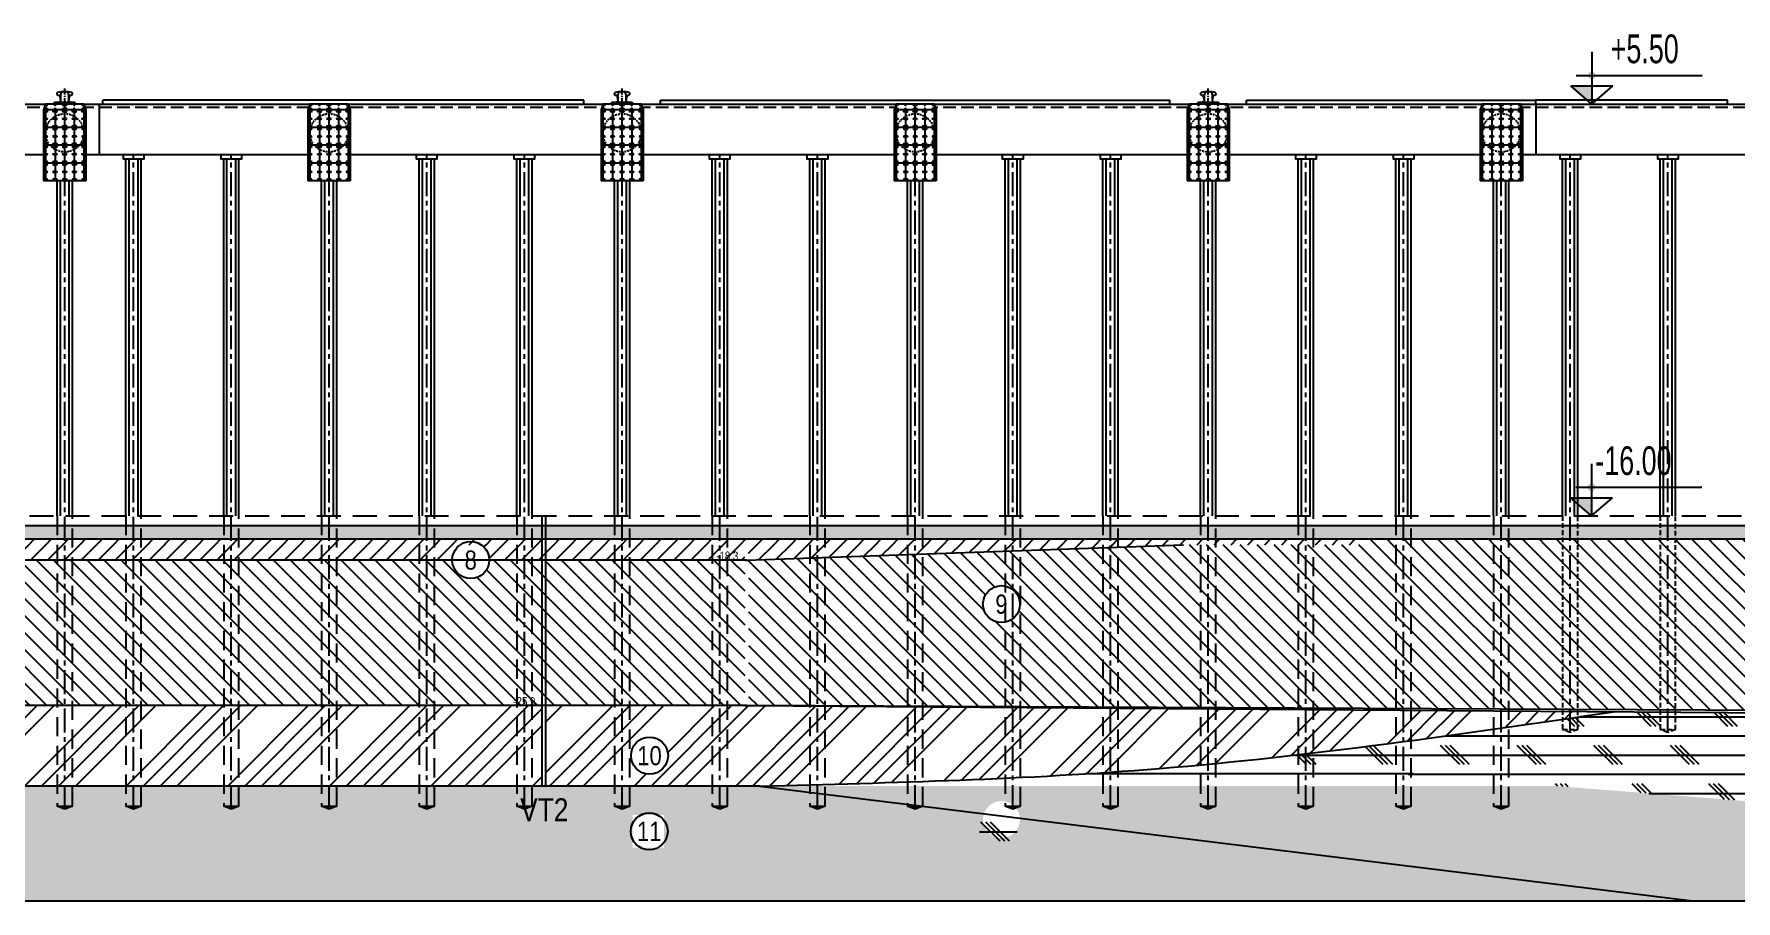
# Model space of a CAD drawing. Extents: x -687 to 870472, y -259 to 162728.
# Drawn here: x 807607 to 816492, y 133438 to 137965 of the extents above; entities that cross this region are included whole.
import ezdxf
from ezdxf.enums import TextEntityAlignment as Align

# ---------------------------------------------------------------- set-up
doc = ezdxf.new("R2010")
doc.units = 0
doc.header["$MEASUREMENT"] = 0
doc.linetypes.add('CENTER', pattern=[2, 1.25, -0.25, 0.25, -0.25])
doc.linetypes.add('HIDDEN', pattern=[0.375, 0.25, -0.125])
doc.layers.get('0').update_dxf_attribs({"color": 6, "linetype": 'CONTINUOUS'})
for name, color, linetype in [('Bulong', 21, 'CONTINUOUS'), ('Dia chat', 8, 'CONTINUOUS'), ('Go chan xe', 150, 'CONTINUOUS'), ('Hatch coc', 9, 'CONTINUOUS'), ('Hidden', 4, 'HIDDEN'), ('J', 7, 'CONTINUOUS'), ('Khuat', 4, 'HIDDEN'), ('Khuat 151', 151, 'HIDDEN'), ('Kich thuoc', 2, 'CONTINUOUS'), ('Net tim', 6, 'CONTINUOUS'), ('Net vang', 8, 'CONTINUOUS'), ('Text', 4, 'CONTINUOUS'), ('Tim', 8, 'CENTER')]:
    doc.layers.add(name, color=color, linetype=linetype)
doc.styles.get("Standard").update_dxf_attribs({"font": 'hoabig.shx', "width": 0.65})
doc.styles.add('Ten', font='')
doc.styles.get('Ten').set_extended_font_data('.VnArial NarrowH')
pattern_1 = [(0, (0, 0), (0, 100), []), (135, (50, -50), (-200, -200), [141.42136, -141.42136]), (135, (75, -50), (-200, -200), [141.42136, -141.42136]), (135, (100, -50), (-200, -200), [141.42136, -141.42136])]

# ---------------------------------------------------------------- blocks, each defined once
blk = doc.blocks.new('Md bich neo 200T')
at = {"layer": 'Net tim'}
blk.add_lwpolyline([(-52, 0), (-55, 5.5, -0.414214), (-49.5, 11), (49.5, 11, -0.414214), (55, 5.5), (52, 0)], format="xyb", close=True, dxfattribs=at)
for points in [[(-21.5, 24.6, 0.085878), (-24.4, 41.4, 0.317057), (-31, 46), (-32, 46, -0.869214), (-34.2, 61.7, -0.140625), (34.2, 61.7, -0.869214), (32, 46), (31, 46, 0.317057), (24.4, 41.4, 0.085878), (21.5, 24.6)], [(29.5, 11, -0.414214), (21.5, 19), (21.5, 45, 1), (-21.5, 45), (-21.5, 19, -0.414214), (-29.5, 11)]]:
    blk.add_lwpolyline(points, format="xyb", dxfattribs=at)
at = {"layer": 'Tim', "ltscale": 25}
blk.add_line((0, 0), (0, 81.8), dxfattribs=at)
blk = doc.blocks.new('bl1')
at = {"layer": 'Bulong'}
blk.add_ellipse((0, 0), major_axis=(25, 0), ratio=0.894427, dxfattribs=at)
at = {"layer": 'Tim', "ltscale": 2}
for p, q in [((-37, 0), (37, 0)), ((0, 37), (0, -37))]:
    blk.add_line(p, q, dxfattribs=at)
blk = doc.blocks.new('bl2')
at = {"layer": 'Bulong'}
blk.add_circle((0, 0), 25, dxfattribs=at)
at = {"layer": 'Tim', "ltscale": 2}
for p, q in [((-37, 0), (37, 0)), ((0, 37), (0, -37))]:
    blk.add_line(p, q, dxfattribs=at)
blk = doc.blocks.new('Md CSS1600')
blk.add_wipeout([(-100, 0), (-110, -30), (-110, -400), (110, -400), (110, -30), (100, 0)])
at = {"layer": 'Khuat 151', "ltscale": 40}
blk.add_circle((0, -150), 100, dxfattribs=at)
at = {"layer": 'Kich thuoc'}
for p, q in [((-100, 0), (-110, -30)), ((100, 0), (-100, 0)), ((100, 0), (110, -30)), ((-110, -30), (-110, -400)), ((110, -30), (110, -400)), ((110, -400), (-110, -400))]:
    blk.add_line(p, q, dxfattribs=at)
at = {"layer": 'Net vang'}
for p, q in [((-100, 0), (-100, -400)), ((0, -400), (0, 0)), ((100, 0), (100, -400)), ((110, -30), (-110, -30)), ((-50, -30), (-50, -400)), ((50, -30), (50, -400)), ((110, -122.5), (-110, -122.5)), ((110, -215), (-110, -215)), ((110, -307.5), (-110, -307.5))]:
    blk.add_line(p, q, dxfattribs=at)
at = {"layer": 'J', "yscale": 0.1000000000058208, "zscale": 0.1}
for name, p, xscale, rotation in [('bl1', (-105.7, -37.5), 0.1000000000058208, 90), ('bl1', (-105.7, -76.5), 0.1000000000058208, 90), ('bl1', (105.7, -37.5), -0.1000000000058208, 270), ('bl1', (105.7, -76.5), -0.1000000000058208, 270), ('bl1', (-105.7, -115.5), 0.1000000000058208, 90), ('bl1', (-105.7, -129.5), 0.1000000000058208, 90), ('bl1', (-105.7, -168.5), 0.1000000000058208, 90), ('bl2', (-92.5, -129.5), -0.099999999976717, 180), ('bl2', (-92.5, -168.5), -0.099999999976717, 180), ('bl2', (-57.5, -129.5), -0.099999999976717, 180), ('bl2', (-57.5, -168.5), -0.099999999976717, 180), ('bl2', (-42.5, -129.5), 0.099999999976717, 180), ('bl2', (-42.5, -168.5), 0.099999999976717, 180), ('bl2', (-7.5, -129.5), -0.099999999976717, 180), ('bl2', (-7.5, -168.5), -0.099999999976717, 180), ('bl2', (7.5, -129.5), 0.099999999976717, 180), ('bl2', (7.5, -168.5), 0.099999999976717, 180), ('bl2', (42.5, -129.5), -0.099999999976717, 180), ('bl2', (42.5, -168.5), -0.099999999976717, 180), ('bl2', (57.5, -129.5), 0.099999999976717, 180), ('bl2', (57.5, -168.5), 0.099999999976717, 180), ('bl2', (92.5, -129.5), -0.099999999976717, 180), ('bl2', (92.5, -168.5), -0.099999999976717, 180), ('bl1', (105.7, -115.5), -0.1000000000058208, 270), ('bl1', (105.7, -129.5), -0.1000000000058208, 270), ('bl1', (105.7, -168.5), -0.1000000000058208, 270), ('bl1', (-105.7, -208), 0.1000000000058208, 90), ('bl1', (-105.7, -222), 0.1000000000058208, 90), ('bl1', (-105.7, -261.5), 0.1000000000058208, 90), ('bl2', (-92.5, -222), -0.099999999976717, 180), ('bl2', (-57.5, -222), -0.099999999976717, 180), ('bl2', (-42.5, -222), 0.099999999976717, 180), ('bl2', (-7.5, -222), -0.099999999976717, 180), ('bl2', (7.5, -222), 0.099999999976717, 180), ('bl2', (42.5, -222), -0.099999999976717, 180), ('bl2', (57.5, -222), 0.099999999976717, 180), ('bl2', (92.5, -222), -0.099999999976717, 180), ('bl1', (105.7, -208), -0.1000000000058208, 270), ('bl1', (105.7, -222), -0.1000000000058208, 270), ('bl1', (105.7, -261.5), -0.1000000000058208, 270), ('bl1', (-105.7, -300.5), 0.1000000000058208, 90), ('bl1', (-105.7, -314.5), 0.1000000000058208, 90), ('bl1', (-105.7, -354), 0.1000000000058208, 90), ('bl2', (-92.5, -314.5), -0.099999999976717, 180), ('bl2', (-92.5, -354), -0.099999999976717, 180), ('bl2', (-57.5, -314.5), -0.099999999976717, 180), ('bl2', (-57.5, -354), -0.099999999976717, 180), ('bl2', (-42.5, -314.5), 0.099999999976717, 180), ('bl2', (-42.5, -354), 0.099999999976717, 180), ('bl2', (-7.5, -314.5), -0.099999999976717, 180), ('bl2', (-7.5, -354), -0.099999999976717, 180), ('bl2', (7.5, -314.5), 0.099999999976717, 180), ('bl2', (7.5, -354), 0.099999999976717, 180), ('bl2', (42.5, -314.5), -0.099999999976717, 180), ('bl2', (42.5, -354), -0.099999999976717, 180), ('bl2', (57.5, -314.5), 0.099999999976717, 180), ('bl2', (57.5, -354), 0.099999999976717, 180), ('bl2', (92.5, -314.5), -0.099999999976717, 180), ('bl2', (92.5, -354), -0.099999999976717, 180), ('bl1', (105.7, -300.5), -0.1000000000058208, 270), ('bl1', (105.7, -314.5), -0.1000000000058208, 270), ('bl1', (105.7, -354), -0.1000000000058208, 270), ('bl1', (-105.7, -393), 0.1000000000058208, 90), ('bl2', (-92.5, -393), -0.099999999976717, 180), ('bl2', (-57.5, -393), -0.099999999976717, 180), ('bl2', (-42.5, -393), 0.099999999976717, 180), ('bl2', (-7.5, -393), -0.099999999976717, 180), ('bl2', (7.5, -393), 0.099999999976717, 180), ('bl2', (42.5, -393), -0.099999999976717, 180), ('bl2', (57.5, -393), 0.099999999976717, 180), ('bl2', (92.5, -393), -0.099999999976717, 180), ('bl1', (105.7, -393), -0.1000000000058208, 270)]:
    blk.add_blockref(name, p, dxfattribs=dict(at, xscale=xscale, rotation=rotation))
for name, p, xscale in [('bl1', (-92.5, -4.5), 0.099999999976717), ('bl1', (-92.5, -24.2), 0.099999999976717), ('bl2', (-92.5, -37.5), 0.099999999976717), ('bl2', (-92.5, -76.5), 0.099999999976717), ('bl2', (-57.5, -37.5), 0.099999999976717), ('bl2', (-57.5, -76.5), 0.099999999976717), ('bl1', (-50, -4.5), 0.099999999976717), ('bl1', (-50, -24.2), 0.099999999976717), ('bl2', (-42.5, -37.5), -0.099999999976717), ('bl2', (-42.5, -76.5), -0.099999999976717), ('bl1', (-7.5, -4.5), 0.099999999976717), ('bl1', (-7.5, -24.2), 0.099999999976717), ('bl2', (-7.5, -37.5), 0.099999999976717), ('bl2', (-7.5, -76.5), 0.099999999976717), ('bl1', (7.5, -4.5), -0.099999999976717), ('bl1', (7.5, -24.2), -0.099999999976717), ('bl2', (7.5, -37.5), -0.099999999976717), ('bl2', (7.5, -76.5), -0.099999999976717), ('bl2', (42.5, -37.5), 0.099999999976717), ('bl2', (42.5, -76.5), 0.099999999976717), ('bl1', (50, -4.5), -0.099999999976717), ('bl1', (50, -24.2), -0.099999999976717), ('bl2', (57.5, -37.5), -0.099999999976717), ('bl2', (57.5, -76.5), -0.099999999976717), ('bl1', (92.5, -4.5), -0.099999999976717), ('bl1', (92.5, -24.2), -0.099999999976717), ('bl2', (92.5, -37.5), 0.099999999976717), ('bl2', (92.5, -76.5), 0.099999999976717), ('bl2', (-92.5, -115.5), 0.099999999976717), ('bl2', (-57.5, -115.5), 0.099999999976717), ('bl2', (-42.5, -115.5), -0.099999999976717), ('bl2', (-7.5, -115.5), 0.099999999976717), ('bl2', (7.5, -115.5), -0.099999999976717), ('bl2', (42.5, -115.5), 0.099999999976717), ('bl2', (57.5, -115.5), -0.099999999976717), ('bl2', (92.5, -115.5), 0.099999999976717), ('bl2', (-92.5, -208), 0.099999999976717), ('bl2', (-92.5, -261.5), 0.099999999976717), ('bl2', (-57.5, -208), 0.099999999976717), ('bl2', (-57.5, -261.5), 0.099999999976717), ('bl2', (-42.5, -208), -0.099999999976717), ('bl2', (-42.5, -261.5), -0.099999999976717), ('bl2', (-7.5, -208), 0.099999999976717), ('bl2', (-7.5, -261.5), 0.099999999976717), ('bl2', (7.5, -208), -0.099999999976717), ('bl2', (7.5, -261.5), -0.099999999976717), ('bl2', (42.5, -208), 0.099999999976717), ('bl2', (42.5, -261.5), 0.099999999976717), ('bl2', (57.5, -208), -0.099999999976717), ('bl2', (57.5, -261.5), -0.099999999976717), ('bl2', (92.5, -208), 0.099999999976717), ('bl2', (92.5, -261.5), 0.099999999976717), ('bl2', (-92.5, -300.5), 0.099999999976717), ('bl2', (-57.5, -300.5), 0.099999999976717), ('bl2', (-42.5, -300.5), -0.099999999976717), ('bl2', (-7.5, -300.5), 0.099999999976717), ('bl2', (7.5, -300.5), -0.099999999976717), ('bl2', (42.5, -300.5), 0.099999999976717), ('bl2', (57.5, -300.5), -0.099999999976717), ('bl2', (92.5, -300.5), 0.099999999976717)]:
    blk.add_blockref(name, p, dxfattribs=dict(at, xscale=xscale))
blk = doc.blocks.new('A$C7D2D1CBA')
for p, q in [((140, -1885), (140, -20)), ((220, -1885), (220, -20))]:
    blk.add_line(p, q)
blk.add_lwpolyline([(125, 0), (125, -20), (235, -20), (235, 0)])
at = {"linetype": 'HIDDEN', "ltscale": 100}
for points in [[(140, -1885), (140, -3000), (220, -3000), (220, -1885)], [(140, -3000), (220, -3000), (180, -3015), (140, -3000)]]:
    blk.add_lwpolyline(points, dxfattribs=at)
at = {"layer": 'Hatch coc'}
for p, q in [((157.3, -1885), (157.3, -20)), ((202.7, -1885), (202.7, -20))]:
    blk.add_line(p, q, dxfattribs=at)
at = {"layer": 'Tim', "ltscale": 100}
blk.add_line((180, -3015), (180, 0), dxfattribs=at)

msp = doc.modelspace()

# ---------------------------------------------------------------- hatches: boundary and pattern name
at = {"layer": 'Dia chat'}
h = msp.add_hatch(dxfattribs=at)
h.set_pattern_fill('GRAVEL', color=256, scale=250, style=0)
h.set_pattern_definition([(228.0128, (12665.907, 250), (-1999.99955804, -2250.0003354), [33.634, -3329.772]), (184.9697, (12643.407, 225), (3000.00026288, 249.99782675), [57.717, -5713.98125]), (132.5104, (12585.907, 220), (2499.9976796, -2750.00216847), [40.697, -4029.008]), (267.2737, (12488.407, 157.5), (249.99900443, 5000.00007374), [52.5595, -5203.3895]), (292.8337, (12485.907, 105), (-1250.00247636, 2999.99910294), [51.53875, -5102.34325]), (357.2737, (12505.907, 57.5), (-5000.00007374, 249.99900443), [52.5595, -5203.3895]), (37.6942, (12558.407, 55), (-3250.0018364, -2499.99760129), [69.50725, -6881.21225]), (72.2553, (12613.407, 97.5), (1750.00269068, 5499.99905781), [65.622, -6496.58025]), (121.4296, (12633.407, 160), (-2000.00205854, 3249.99875912), [52.7375, -5221.01825]), (175.2364, (12605.907, 205), (2750.0002366, -249.99788317), [60.208, -2950.19075]), (222.3974, (12545.907, 210), (-3000.00183777, -2749.9980205), [77.862, -7708.34375]), (138.8141, (12735.907, 155), (-1750.0007367, 1499.99932834), [26.57525, -2630.961]), (171.4692, (12715.907, 172.5), (3249.9995712, -500.00197751), [50.55925, -5005.37775]), (225, (12665.9, 180), (-3e-14, -250.000077), [35.35525, -318.198]), (203.1986, (12648.407, 210), (1249.9999327, 500.0003313), [19.0395, -1884.90375]), (291.8014, (12630.907, 202.5), (-249.9999776, 750.0000683), [26.92575, -1319.3655]), (30.9638, (12640.907, 177.5), (749.9995056, 500.0006209), [43.73225, -1414.00575]), (161.5651, (12678.41, 200), (500.000109, -249.999601), [31.62275, -758.94675]), (16.3895, (12485.907, 202.5), (2500.0005496, 749.99817745), [44.3, -4385.71125]), (70.3462, (12528.407, 215), (-999.99881184, -2750.0005339), [37.16525, -3679.352]), (293.1986, (12678.407, 250), (-500.0003313, 1249.9999327), [38.07875, -1865.8645]), (343.6105, (12693.407, 215), (-2500.0005496, 749.99817745), [44.3, -4385.71125]), (339.444, (12485.907, 47.5), (-1250.0004611, 499.9989991), [42.72, -2093.281]), (294.7751, (12525.907, 32.5), (-1249.9980473, 2750.00085546), [35.7945, -3543.66075]), (66.8014, (12680.907, 0), (500.0003313, 1249.9999327), [38.07875, -1865.8645]), (17.354, (12695.907, 35), (-3250.00050477, -999.99862556), [41.90775, -4148.856]), (69.444, (12558.407, 0), (-499.9989991, -1250.0004611), [21.36, -2114.641]), (101.3099, (12665.907, 0), (-249.999408, 1000.000188), [12.7475, -1262.00725]), (165.9638, (12663.41, 12.5), (750.0001365, -249.9995143), [51.53875, -979.2375]), (186.009, (12613.407, 25), (2499.99993773, 249.99982937), [47.7625, -4728.48075]), (303.6901, (12640.91, 155), (-250.0003336, 499.9998894), [36.0555, -865.33225]), (353.1572, (12660.907, 125), (4249.99984137, -500.00199948), [62.9485, -6231.89075]), (60.9454, (12723.407, 117.5), (-1000.0000068, -1750.00009614), [25.739, -2548.1685]), (90, (12735.9, 140), (-250, 250), [15, -235]), (120.2564, (12608.407, 32.5), (999.9987217, -1750.00061396), [34.731, -3438.38]), (48.0128, (12590.907, 62.5), (1999.99955804, 2250.0003354), [67.268, -3296.138]), (0, (12635.9, 112.5), (250, 250), [65, -185]), (325.3048, (12700.907, 112.5), (-2499.99856475, 1750.0021524), [39.5285, -3913.3185]), (254.0546, (12733.407, 90), (-249.9999723, -1000.0000317), [36.4005, -1783.627]), (207.646, (12723.407, 55), (-4749.9989518, -2500.00192829), [59.26625, -5867.3685]), (175.4261, (12670.907, 27.5), (-3250.00013958, 249.99870029), [62.69975, -6207.2685])])
h.paths.add_polyline_path([(808292.9, 135398.5), (802049.9, 135398.5), (802049.9, 135328.5), (808292.9, 135328.5)])
h = msp.add_hatch(dxfattribs=at)
h.set_pattern_fill('ANSI31', color=256, scale=500, style=0)
h.paths.add_polyline_path([(808292.9, 135328.5), (802049.9, 135328.5), (802049.9, 135298.5), (808292.9, 135298.5)])
h = msp.add_hatch(dxfattribs=at)
h.set_pattern_fill('GRAVEL', color=256, scale=250, style=0)
h.set_pattern_definition([(228.0128, (18908.86, 250), (-1999.99955804, -2250.0003354), [33.634, -3329.772]), (184.9697, (18886.361, 225), (3000.00026288, 249.99782675), [57.717, -5713.98125]), (132.5104, (18828.861, 220), (2499.9976796, -2750.00216847), [40.697, -4029.008]), (267.2737, (18731.361, 157.5), (249.99900443, 5000.00007374), [52.5595, -5203.3895]), (292.8337, (18728.861, 105), (-1250.00247636, 2999.99910294), [51.53875, -5102.34325]), (357.2737, (18748.861, 57.5), (-5000.00007374, 249.99900443), [52.5595, -5203.3895]), (37.6942, (18801.361, 55), (-3250.0018364, -2499.99760129), [69.50725, -6881.21225]), (72.2553, (18856.361, 97.5), (1750.00269068, 5499.99905781), [65.622, -6496.58025]), (121.4296, (18876.361, 160), (-2000.00205854, 3249.99875912), [52.7375, -5221.01825]), (175.2364, (18848.86, 205), (2750.0002366, -249.99788317), [60.208, -2950.19075]), (222.3974, (18788.861, 210), (-3000.00183777, -2749.9980205), [77.862, -7708.34375]), (138.8141, (18978.86, 155), (-1750.0007367, 1499.99932834), [26.57525, -2630.961]), (171.4692, (18958.861, 172.5), (3249.9995712, -500.00197751), [50.55925, -5005.37775]), (225, (18908.86, 180), (-3e-14, -250.000077), [35.35525, -318.198]), (203.1986, (18891.36, 210), (1249.9999327, 500.0003313), [19.0395, -1884.90375]), (291.8014, (18873.86, 202.5), (-249.9999776, 750.0000683), [26.92575, -1319.3655]), (30.9638, (18883.86, 177.5), (749.9995056, 500.0006209), [43.73225, -1414.00575]), (161.5651, (18921.36, 200), (500.000109, -249.999601), [31.62275, -758.94675]), (16.3895, (18728.861, 202.5), (2500.0005496, 749.99817745), [44.3, -4385.71125]), (70.3462, (18771.361, 215), (-999.99881184, -2750.0005339), [37.16525, -3679.352]), (293.1986, (18921.36, 250), (-500.0003313, 1249.9999327), [38.07875, -1865.8645]), (343.6105, (18936.361, 215), (-2500.0005496, 749.99817745), [44.3, -4385.71125]), (339.444, (18728.86, 47.5), (-1250.0004611, 499.9989991), [42.72, -2093.281]), (294.7751, (18768.861, 32.5), (-1249.9980473, 2750.00085546), [35.7945, -3543.66075]), (66.8014, (18923.86, 0), (500.0003313, 1249.9999327), [38.07875, -1865.8645]), (17.354, (18938.861, 35), (-3250.00050477, -999.99862556), [41.90775, -4148.856]), (69.444, (18801.36, 0), (-499.9989991, -1250.0004611), [21.36, -2114.641]), (101.3099, (18908.86, 0), (-249.999408, 1000.000188), [12.7475, -1262.00725]), (165.9638, (18906.36, 12.5), (750.0001365, -249.9995143), [51.53875, -979.2375]), (186.009, (18856.361, 25), (2499.99993773, 249.99982937), [47.7625, -4728.48075]), (303.6901, (18883.86, 155), (-250.0003336, 499.9998894), [36.0555, -865.33225]), (353.1572, (18903.861, 125), (4249.99984137, -500.00199948), [62.9485, -6231.89075]), (60.9454, (18966.36, 117.5), (-1000.0000068, -1750.00009614), [25.739, -2548.1685]), (90, (18978.86, 140), (-250, 250), [15, -235]), (120.2564, (18851.36, 32.5), (999.9987217, -1750.00061396), [34.731, -3438.38]), (48.0128, (18833.86, 62.5), (1999.99955804, 2250.0003354), [67.268, -3296.138]), (0, (18878.86, 112.5), (250, 250), [65, -185]), (325.3048, (18943.861, 112.5), (-2499.99856475, 1750.0021524), [39.5285, -3913.3185]), (254.0546, (18976.36, 90), (-249.9999723, -1000.0000317), [36.4005, -1783.627]), (207.646, (18966.361, 55), (-4749.9989518, -2500.00192829), [59.26625, -5867.3685]), (175.4261, (18913.861, 27.5), (-3250.00013958, 249.99870029), [62.69975, -6207.2685])])
h.paths.add_polyline_path([(814535.8, 135398.5), (808292.9, 135398.5), (808292.9, 135328.5), (814535.8, 135328.5)])
h = msp.add_hatch(dxfattribs=at)
h.set_pattern_fill('ANSI31', color=256, scale=500, style=0)
h.paths.add_polyline_path([(814535.8, 135328.5), (808292.9, 135328.5), (808292.9, 135298.5), (814535.8, 135298.5)])
h = msp.add_hatch(dxfattribs=at)
h.set_pattern_fill('GRAVEL', color=256, scale=250, style=0)
h.set_pattern_definition([(228.0128, (25151.815, 250), (-1999.99955804, -2250.0003354), [33.634, -3329.772]), (184.9697, (25129.315, 225), (3000.00026288, 249.99782675), [57.717, -5713.98125]), (132.5104, (25071.815, 220), (2499.9976796, -2750.00216847), [40.697, -4029.008]), (267.2737, (24974.315, 157.5), (249.99900443, 5000.00007374), [52.5595, -5203.3895]), (292.8337, (24971.815, 105), (-1250.00247636, 2999.99910294), [51.53875, -5102.34325]), (357.2737, (24991.815, 57.5), (-5000.00007374, 249.99900443), [52.5595, -5203.3895]), (37.6942, (25044.3145, 55), (-3250.0018364, -2499.99760129), [69.50725, -6881.21225]), (72.2553, (25099.3145, 97.5), (1750.00269068, 5499.99905781), [65.622, -6496.58025]), (121.4296, (25119.315, 160), (-2000.00205854, 3249.99875912), [52.7375, -5221.01825]), (175.2364, (25091.815, 205), (2750.0002366, -249.99788317), [60.208, -2950.19075]), (222.3974, (25031.8145, 210), (-3000.00183777, -2749.9980205), [77.862, -7708.34375]), (138.8141, (25221.815, 155), (-1750.0007367, 1499.99932834), [26.57525, -2630.961]), (171.4692, (25201.815, 172.5), (3249.9995712, -500.00197751), [50.55925, -5005.37775]), (225, (25151.81, 180), (-3e-14, -250.000077), [35.35525, -318.198]), (203.1986, (25134.315, 210), (1249.9999327, 500.0003313), [19.0395, -1884.90375]), (291.8014, (25116.815, 202.5), (-249.9999776, 750.0000683), [26.92575, -1319.3655]), (30.9638, (25126.815, 177.5), (749.9995056, 500.0006209), [43.73225, -1414.00575]), (161.5651, (25164.315, 200), (500.000109, -249.999601), [31.62275, -758.94675]), (16.3895, (24971.815, 202.5), (2500.0005496, 749.99817745), [44.3, -4385.71125]), (70.3462, (25014.315, 215), (-999.99881184, -2750.0005339), [37.16525, -3679.352]), (293.1986, (25164.315, 250), (-500.0003313, 1249.9999327), [38.07875, -1865.8645]), (343.6105, (25179.315, 215), (-2500.0005496, 749.99817745), [44.3, -4385.71125]), (339.444, (24971.815, 47.5), (-1250.0004611, 499.9989991), [42.72, -2093.281]), (294.7751, (25011.815, 32.5), (-1249.9980473, 2750.00085546), [35.7945, -3543.66075]), (66.8014, (25166.815, 0), (500.0003313, 1249.9999327), [38.07875, -1865.8645]), (17.354, (25181.815, 35), (-3250.00050477, -999.99862556), [41.90775, -4148.856]), (69.444, (25044.315, 0), (-499.9989991, -1250.0004611), [21.36, -2114.641]), (101.3099, (25151.815, 0), (-249.999408, 1000.000188), [12.7475, -1262.00725]), (165.9638, (25149.315, 12.5), (750.0001365, -249.9995143), [51.53875, -979.2375]), (186.009, (25099.315, 25), (2499.99993773, 249.99982937), [47.7625, -4728.48075]), (303.6901, (25126.815, 155), (-250.0003336, 499.9998894), [36.0555, -865.33225]), (353.1572, (25146.815, 125), (4249.99984137, -500.00199948), [62.9485, -6231.89075]), (60.9454, (25209.315, 117.5), (-1000.0000068, -1750.00009614), [25.739, -2548.1685]), (90, (25221.81, 140), (-250, 250), [15, -235]), (120.2564, (25094.315, 32.5), (999.9987217, -1750.00061396), [34.731, -3438.38]), (48.0128, (25076.815, 62.5), (1999.99955804, 2250.0003354), [67.268, -3296.138]), (0, (25121.81, 112.5), (250, 250), [65, -185]), (325.3048, (25186.815, 112.5), (-2499.99856475, 1750.0021524), [39.5285, -3913.3185]), (254.0546, (25219.315, 90), (-249.9999723, -1000.0000317), [36.4005, -1783.627]), (207.646, (25209.315, 55), (-4749.9989518, -2500.00192829), [59.26625, -5867.3685]), (175.4261, (25156.815, 27.5), (-3250.00013958, 249.99870029), [62.69975, -6207.2685])])
h.paths.add_polyline_path([(820778.8, 135398.5), (814535.8, 135398.5), (814535.8, 135328.5), (820778.8, 135328.5)])
h = msp.add_hatch(dxfattribs=at)
h.set_pattern_fill('ANSI31', color=256, scale=500, angle=90, style=0)
h.paths.add_polyline_path([(820778.8, 135328.5), (814535.8, 135328.5), (814535.8, 135298.5), (820778.8, 135298.5)])
h = msp.add_hatch(dxfattribs=at)
h.set_pattern_fill('ANSI31', color=256, scale=500, style=0)
h.paths.add_polyline_path([(809832.8, 135298.5), (804564, 135298.5), (804564, 135218.5), (809790.2, 135218.5, -0.249246)])
h.paths.add_polyline_path([(811317, 135298.5), (809940.7, 135298.5, -0.249246), (809983.3, 135218.5), (811317, 135218.5)])
h.paths.add_polyline_path([(811157.3, 135206.5), (811294.7, 135206.5), (811294.7, 135273.9), (811157.3, 135273.9)], flags=9)
h = msp.add_hatch(dxfattribs=at)
h.set_pattern_fill('ANSI31', color=256, scale=500, angle=90, style=0)
h.paths.add_polyline_path([(811317, 135218.5), (809983.3, 135218.5, -1), (809790.2, 135218.5), (807947, 135218.5), (807947, 134458.5), (811317, 134458.5)])
h.paths.add_polyline_path([(807947, 135218.5), (804564, 135218.5), (804564, 134458.5), (807947, 134458.5)])
h.paths.add_polyline_path([(811157.2, 134446.5), (811294.6, 134446.5), (811294.6, 134513.9), (811157.2, 134513.9)], flags=9)
h.paths.add_polyline_path([(811157.3, 135206.5), (811294.7, 135206.5), (811294.7, 135273.9), (811157.3, 135273.9)], flags=9)
h = msp.add_hatch(dxfattribs=at)
h.set_pattern_fill('ANSI31', color=256, scale=500, angle=90, style=0)
h.paths.add_polyline_path([(817149.4, 135298.5), (813607, 135298.5), (811337, 135218.8), (811337, 134458.4), (817149.4, 134430.6)])
h.paths.add_polyline_path([(812754.1, 134988.1, -1), (812561, 134988.1, -1)], flags=16)
h.paths.add_polyline_path([(812600.1, 134911.5), (812714.9, 134911.5), (812714.9, 135064.7), (812600.1, 135064.7)], flags=8)
h = msp.add_hatch(dxfattribs=at)
h.set_pattern_fill('ANSI31', color=256, scale=500, style=0)
h.paths.add_polyline_path([(813607, 135298.5), (811337, 135298.5), (811337, 135218.8)])
h = msp.add_hatch(dxfattribs=at)
h.set_pattern_fill('ANSI34', color=256, scale=500, style=0)
h.paths.add_polyline_path([(810258, 134458.5), (789564, 134458.5), (789564, 134038.5), (810258, 134038.5)])
h = msp.add_hatch(dxfattribs=at)
h.set_pattern_fill('ANSI34', color=256, scale=500, style=0)
edge = h.paths.add_edge_path()
edge.add_spline(control_points=[(811395.9, 134038.5), (812092.5, 134056.1), (813585.4, 134093.7), (815063.2, 134310.4), (815851.5, 134426)], knot_values=[0, 0, 0, 0, 2088.453514, 4475.962535, 4475.962535, 4475.962535, 4475.962535], degree=3, periodic=0)
edge.add_line((815851.5, 134426), (811327, 134458.5))
edge.add_line((811327, 134458.5), (810278, 134458.5))
edge.add_line((810278, 134458.5), (810278, 134038.5))
edge.add_line((810278, 134038.5), (811395.9, 134038.5))
h.paths.add_polyline_path([(810916.8, 134197.1, -1), (810723.7, 134197.1, -1)], flags=16)
h = msp.add_hatch(dxfattribs=at)
h.set_pattern_fill('CORK', color=256, scale=800, style=0)
h.set_pattern_definition(pattern_1)
h.paths.add_polyline_path([(813973.6, 134176.4), (813908.1, 134169.6), (823095.5, 133438.5), (823148.4, 133438.5), (823148.4, 134373.7), (815851.5, 134426), (815766.2, 134413.5), (815681, 134401), (815595.7, 134388.6), (815510.4, 134376.2), (815425.2, 134363.8), (815339.9, 134351.5), (815254.6, 134339.3), (815169.3, 134327.2), (815084, 134315.2), (814998.7, 134303.4), (814913.4, 134291.7), (814828, 134280.1), (814742.7, 134268.7), (814657.3, 134257.6), (814571.9, 134246.6), (814486.5, 134235.8), (814401.1, 134225.2), (814315.7, 134214.9), (814230.2, 134204.9), (814144.7, 134195.1), (814059.2, 134185.6)])
h = msp.add_hatch(dxfattribs=at)
h.set_pattern_fill('CORK', color=256, scale=800, style=0)
h.set_pattern_definition(pattern_1)
h.paths.add_polyline_path([(815555.8, 134038.5), (789564, 134038.5), (789564, 133438.5), (823095.5, 133438.5)])
h.paths.add_polyline_path([(812754.1, 133863.5, -1), (812561, 133863.5, -1)], flags=16)
h.paths.add_polyline_path([(812568.7, 133788.2), (812746.3, 133788.2), (812746.3, 133938.9), (812568.7, 133938.9)], flags=24)
h.paths.add_polyline_path([(810114.8, 133824.8), (810427.2, 133824.8), (810427.2, 134005.5), (810114.8, 134005.5)], flags=24)
h = msp.add_hatch(dxfattribs=at)
h.set_pattern_fill('CORK', color=256, scale=800, style=0)
h.set_pattern_definition(pattern_1)
h.paths.add_polyline_path([(812739.1, 133861.1), (812542.7, 133861.1), (812542.7, 133740.5), (812739.1, 133740.5)])
at = {"layer": 'Kich thuoc'}
h = msp.add_hatch(color=256, dxfattribs=at)
h.paths.add_polyline_path([(815739.7, 137693.9), (815630.6, 137693.9), (815739.7, 137598.5)])
h.paths.add_polyline_path([(815739.7, 137748.5), (815719.2, 137748.5, 0.414214), (815739.7, 137728)])
h.paths.add_polyline_path([(815739.7, 137768.9, 0.414214), (815719.2, 137748.5), (815739.7, 137748.5)])
h.paths.add_polyline_path([(815739.7, 137768.9), (815739.7, 137748.5), (815760.1, 137748.5, 0.414214)])
h.paths.add_polyline_path([(815760.1, 137748.5), (815739.7, 137748.5), (815739.7, 137728, 0.414214)])
h = msp.add_hatch(color=256, dxfattribs=at)
h.paths.add_polyline_path([(815737.7, 135543.8), (815628.6, 135543.8), (815737.7, 135448.4)])
h.paths.add_polyline_path([(815737.7, 135598.4), (815717.2, 135598.4, 0.414214), (815737.7, 135577.9)])
h.paths.add_polyline_path([(815737.7, 135618.8, 0.414214), (815717.2, 135598.4), (815737.7, 135598.4)])
h.paths.add_polyline_path([(815737.7, 135618.8), (815737.7, 135598.4), (815758.1, 135598.4, 0.414214)])
h.paths.add_polyline_path([(815758.1, 135598.4), (815737.7, 135598.4), (815737.7, 135577.9, 0.414214)])

# ---------------------------------------------------------------- linework, layer by layer
for p, q in [((800447, 137598.5), (807947, 137598.5)), ((807947, 137598.5), (815447, 137598.5)), ((807947, 137598.5), (807947, 137333.5)), ((815447, 137598.5), (822947, 137598.5)), ((815447, 137598.5), (815447, 137333.5)), ((822947, 137333.5), (800447, 137333.5)), ((807727, 135448.5), (807727, 137313.5)), ((807807, 135448.5), (807807, 137313.5)), ((808087, 135448.5), (808087, 137313.5)), ((808167, 135448.5), (808167, 137313.5)), ((808597, 135448.5), (808597, 137313.5)), ((808677, 135448.5), (808677, 137313.5)), ((809107, 135448.5), (809107, 137313.5)), ((809187, 135448.5), (809187, 137313.5)), ((809617, 135448.5), (809617, 137313.5)), ((809697, 135448.5), (809697, 137313.5)), ((810127, 135448.5), (810127, 137313.5)), ((810207, 135448.5), (810207, 137313.5)), ((810637, 135448.5), (810637, 137313.5)), ((810717, 135448.5), (810717, 137313.5)), ((811147, 135448.5), (811147, 137313.5)), ((811227, 135448.5), (811227, 137313.5)), ((811657, 135448.5), (811657, 137313.5)), ((811737, 135448.5), (811737, 137313.5)), ((812167, 135448.5), (812167, 137313.5)), ((812247, 135448.5), (812247, 137313.5)), ((812677, 135448.5), (812677, 137313.5)), ((812757, 135448.5), (812757, 137313.5)), ((813187, 135448.5), (813187, 137313.5)), ((813267, 135448.5), (813267, 137313.5)), ((813697, 135448.5), (813697, 137313.5)), ((813777, 135448.5), (813777, 137313.5)), ((814207, 135448.5), (814207, 137313.5)), ((814287, 135448.5), (814287, 137313.5)), ((814717, 135448.5), (814717, 137313.5)), ((814797, 135448.5), (814797, 137313.5)), ((815227, 135448.5), (815227, 137313.5)), ((815307, 135448.5), (815307, 137313.5))]:
    msp.add_line(p, q)
for points in [[(807712, 137333.5), (807712, 137313.5), (807822, 137313.5), (807822, 137333.5)], [(808072, 137333.5), (808072, 137313.5), (808182, 137313.5), (808182, 137333.5)], [(808582, 137333.5), (808582, 137313.5), (808692, 137313.5), (808692, 137333.5)], [(809092, 137333.5), (809092, 137313.5), (809202, 137313.5), (809202, 137333.5)], [(809602, 137333.5), (809602, 137313.5), (809712, 137313.5), (809712, 137333.5)], [(810112, 137333.5), (810112, 137313.5), (810222, 137313.5), (810222, 137333.5)], [(810622, 137333.5), (810622, 137313.5), (810732, 137313.5), (810732, 137333.5)], [(811132, 137333.5), (811132, 137313.5), (811242, 137313.5), (811242, 137333.5)], [(811642, 137333.5), (811642, 137313.5), (811752, 137313.5), (811752, 137333.5)], [(812152, 137333.5), (812152, 137313.5), (812262, 137313.5), (812262, 137333.5)], [(812662, 137333.5), (812662, 137313.5), (812772, 137313.5), (812772, 137333.5)], [(813172, 137333.5), (813172, 137313.5), (813282, 137313.5), (813282, 137333.5)], [(813682, 137333.5), (813682, 137313.5), (813792, 137313.5), (813792, 137333.5)], [(814192, 137333.5), (814192, 137313.5), (814302, 137313.5), (814302, 137333.5)], [(814702, 137333.5), (814702, 137313.5), (814812, 137313.5), (814812, 137333.5)], [(815212, 137333.5), (815212, 137313.5), (815322, 137313.5), (815322, 137333.5)]]:
    msp.add_lwpolyline(points)
at = {"linetype": 'HIDDEN', "ltscale": 400}
for points in [[(807727, 135448.5), (807727, 133933.5), (807807, 133933.5), (807807, 135448.5)], [(808087, 135448.5), (808087, 133933.5), (808167, 133933.5), (808167, 135448.5)], [(808597, 135448.5), (808597, 133933.5), (808677, 133933.5), (808677, 135448.5)], [(809107, 135448.5), (809107, 133933.5), (809187, 133933.5), (809187, 135448.5)], [(809617, 135448.5), (809617, 133933.5), (809697, 133933.5), (809697, 135448.5)], [(810127, 135448.5), (810127, 133933.5), (810207, 133933.5), (810207, 135448.5)], [(810637, 135448.5), (810637, 133933.5), (810717, 133933.5), (810717, 135448.5)], [(811147, 135448.5), (811147, 133933.5), (811227, 133933.5), (811227, 135448.5)], [(811657, 135448.5), (811657, 133933.5), (811737, 133933.5), (811737, 135448.5)], [(812167, 135448.5), (812167, 133933.5), (812247, 133933.5), (812247, 135448.5)], [(812677, 135448.5), (812677, 133933.5), (812757, 133933.5), (812757, 135448.5)], [(813187, 135448.5), (813187, 133933.5), (813267, 133933.5), (813267, 135448.5)], [(813697, 135448.5), (813697, 133933.5), (813777, 133933.5), (813777, 135448.5)], [(814207, 135448.5), (814207, 133933.5), (814287, 133933.5), (814287, 135448.5)], [(814717, 135448.5), (814717, 133933.5), (814797, 133933.5), (814797, 135448.5)], [(815227, 135448.5), (815227, 133933.5), (815307, 133933.5), (815307, 135448.5)], [(807727, 133933.5), (807807, 133933.5), (807767, 133918.5), (807727, 133933.5)], [(808087, 133933.5), (808167, 133933.5), (808127, 133918.5), (808087, 133933.5)], [(808597, 133933.5), (808677, 133933.5), (808637, 133918.5), (808597, 133933.5)], [(809107, 133933.5), (809187, 133933.5), (809147, 133918.5), (809107, 133933.5)], [(809617, 133933.5), (809697, 133933.5), (809657, 133918.5), (809617, 133933.5)], [(810127, 133933.5), (810207, 133933.5), (810167, 133918.5), (810127, 133933.5)], [(810637, 133933.5), (810717, 133933.5), (810677, 133918.5), (810637, 133933.5)], [(811147, 133933.5), (811227, 133933.5), (811187, 133918.5), (811147, 133933.5)], [(811657, 133933.5), (811737, 133933.5), (811697, 133918.5), (811657, 133933.5)], [(812167, 133933.5), (812247, 133933.5), (812207, 133918.5), (812167, 133933.5)], [(812677, 133933.5), (812757, 133933.5), (812717, 133918.5), (812677, 133933.5)], [(813187, 133933.5), (813267, 133933.5), (813227, 133918.5), (813187, 133933.5)], [(813697, 133933.5), (813777, 133933.5), (813737, 133918.5), (813697, 133933.5)], [(814207, 133933.5), (814287, 133933.5), (814247, 133918.5), (814207, 133933.5)], [(814717, 133933.5), (814797, 133933.5), (814757, 133918.5), (814717, 133933.5)], [(815227, 133933.5), (815307, 133933.5), (815267, 133918.5), (815227, 133933.5)]]:
    msp.add_lwpolyline(points, dxfattribs=at)
at = {"layer": 'Dia chat'}
for p, q in [((792937.8, 135328.5), (864947, 135328.5)), ((792954, 135398.5), (865157.6, 135398.5)), ((811327, 135218.5), (813607, 135298.5)), ((811327, 135218.5), (789564, 135218.5)), ((811327, 134458.5), (789564, 134458.5)), ((823867, 134398.5), (811327, 134458.5)), ((811327, 134458.5), (823867, 134368.5)), ((814807.4, 134102.9), (813095.4, 134102.9)), ((811395.9, 134038.5), (789564, 134038.5)), ((811395.9, 134038.5), (816263, 133438.5)), ((789564, 133438.5), (869070.8, 133438.5))]:
    msp.add_line(p, q, dxfattribs=at)
for centre in [(809886.8, 135218.5), (812657.5, 134988.1), (810820.2, 134197.1)]:
    msp.add_circle(centre, 96.5, dxfattribs=at)
msp.add_open_spline([(811395.9, 134038.5), (812092.5, 134056.1), (813585.4, 134093.7), (815063.2, 134310.4), (815851.5, 134426)], degree=3, knots=[0, 0, 0, 0, 2088.453514, 4475.962534, 4475.962534, 4475.962534, 4475.962534], dxfattribs=at)
at = {"layer": 'Go chan xe'}
for p, q in [((809514.5, 137618.5), (807967, 137618.5)), ((807967, 137598.5), (807967, 137618.5)), ((810477, 137618.5), (809482, 137618.5)), ((810477, 137598.5), (810477, 137618.5)), ((810877, 137618.5), (812017, 137618.5)), ((810877, 137598.5), (810877, 137618.5)), ((812017, 137618.5), (813537, 137618.5)), ((813537, 137598.5), (813537, 137618.5)), ((813937, 137618.5), (814567, 137618.5)), ((813937, 137598.5), (813937, 137618.5)), ((814567, 137618.5), (815447, 137618.5)), ((816447, 137618.5), (815447, 137618.5)), ((815447, 137598.5), (815447, 137618.5)), ((815447, 137598.5), (815447, 137618.5)), ((816447, 137598.5), (816447, 137618.5))]:
    msp.add_line(p, q, dxfattribs=at)
at = {"layer": 'Hatch coc'}
for p, q in [((807744.3, 135448.5), (807744.3, 137313.5)), ((807789.8, 135448.5), (807789.8, 137313.5)), ((808104.3, 135448.5), (808104.3, 137313.5)), ((808149.8, 135448.5), (808149.8, 137313.5)), ((808614.3, 135448.5), (808614.3, 137313.5)), ((808659.8, 135448.5), (808659.8, 137313.5)), ((809124.3, 135448.5), (809124.3, 137313.5)), ((809169.8, 135448.5), (809169.8, 137313.5)), ((809634.3, 135448.5), (809634.3, 137313.5)), ((809679.8, 135448.5), (809679.8, 137313.5)), ((810144.3, 135448.5), (810144.3, 137313.5)), ((810189.8, 135448.5), (810189.8, 137313.5)), ((810654.3, 135448.5), (810654.3, 137313.5)), ((810699.8, 135448.5), (810699.8, 137313.5)), ((811164.3, 135448.5), (811164.3, 137313.5)), ((811209.8, 135448.5), (811209.8, 137313.5)), ((811674.3, 135448.5), (811674.3, 137313.5)), ((811719.8, 135448.5), (811719.8, 137313.5)), ((812184.3, 135448.5), (812184.3, 137313.5)), ((812229.8, 135448.5), (812229.8, 137313.5)), ((812694.3, 135448.5), (812694.3, 137313.5)), ((812739.8, 135448.5), (812739.8, 137313.5)), ((813204.3, 135448.5), (813204.3, 137313.5)), ((813249.8, 135448.5), (813249.8, 137313.5)), ((813714.3, 135448.5), (813714.3, 137313.5)), ((813759.8, 135448.5), (813759.8, 137313.5)), ((814224.3, 135448.5), (814224.3, 137313.5)), ((814269.8, 135448.5), (814269.8, 137313.5)), ((814734.3, 135448.5), (814734.3, 137313.5)), ((814779.8, 135448.5), (814779.8, 137313.5)), ((815244.3, 135448.5), (815244.3, 137313.5)), ((815289.8, 135448.5), (815289.8, 137313.5))]:
    msp.add_line(p, q, dxfattribs=at)
at = {"layer": 'Hidden', "color": 8, "ltscale": 500}
msp.add_line((792958.9, 135448.5), (865246.9, 135448.5), dxfattribs=at)
at = {"layer": 'Khuat 151', "ltscale": 250}
for p in [(792947, 137583.5), (792947, 137583.5), (792950.1, 137583.5)]:
    msp.add_line(p, (867947, 137583.5), dxfattribs=at)
at = {"layer": 'Kich thuoc'}
for p, q in [((815739.7, 137871.2), (815739.7, 137598.5)), ((815657.9, 137748.5), (816316.4, 137748.5)), ((815739.7, 137598.5), (815630.6, 137693.9)), ((815630.6, 137693.9), (815848.8, 137693.9)), ((815739.7, 137598.5), (815848.8, 137693.9)), ((815534.8, 137598.5), (815944.6, 137598.5)), ((815737.7, 135721.1), (815737.7, 135448.4)), ((815655.8, 135598.4), (816314.3, 135598.4)), ((815628.6, 135543.8), (815846.7, 135543.8)), ((815737.7, 135448.4), (815628.6, 135543.8)), ((815737.7, 135448.4), (815846.7, 135543.8)), ((810258, 135448.5), (810258, 134038.5)), ((810278, 135448.5), (810278, 134038.5)), ((811317, 135218.5), (811337, 135218.5)), ((811317, 134458.5), (811337, 134458.5)), ((810278, 134038.5), (810258, 134038.5))]:
    msp.add_line(p, q, dxfattribs=at)
at = {"layer": 'Tim', "ltscale": 100}
for p, q in [((807767, 133918.5), (807767, 137333.5)), ((808127, 133918.5), (808127, 137333.5)), ((808637, 133918.5), (808637, 137333.5)), ((809147, 133918.5), (809147, 137333.5)), ((809657, 133918.5), (809657, 137333.5)), ((810167, 133918.5), (810167, 137333.5)), ((810677, 133918.5), (810677, 137333.5)), ((811187, 133918.5), (811187, 137333.5)), ((811697, 133918.5), (811697, 137333.5)), ((812207, 133918.5), (812207, 137333.5)), ((812717, 133918.5), (812717, 137333.5)), ((813227, 133918.5), (813227, 137333.5)), ((813737, 133918.5), (813737, 137333.5)), ((814247, 133918.5), (814247, 137333.5)), ((814757, 133918.5), (814757, 137333.5)), ((815267, 133918.5), (815267, 137333.5))]:
    msp.add_line(p, q, dxfattribs=at)

# ---------------------------------------------------------------- block references
for p in [(815447, 137333.5), (815957, 137333.5)]:
    msp.add_blockref('A$C7D2D1CBA', p)
at = {"layer": 'Net tim'}
for p in [(807767, 137598.5), (810677, 137598.5), (813737, 137598.5)]:
    msp.add_blockref('Md bich neo 200T', p, dxfattribs=at)

# ---------------------------------------------------------------- texts
at = {"layer": 'Text', "width": 0.7}
for s, p in [('+5.50', (815838, 137812.3)), ('-16.00', (815757.7, 135662.2))]:
    msp.add_text(s, height=150, dxfattribs=at).set_placement(p)
at = {"layer": 'Text', "style": 'Ten'}
for s, p in [('8', (809886.8, 135218.5)), ('9', (812657.5, 134988.1)), ('10', (810820.2, 134197.1))]:
    msp.add_text(s, height=100, dxfattribs=at).set_placement(p, align=Align.MIDDLE)
for s, p in [('-18.3', (811168.5, 135218.5)), ('-25.9', (810109.4, 134458.5))]:
    msp.add_text(s, height=44, dxfattribs=at).set_placement(p)
msp.add_text('VT2', height=120, dxfattribs=at).set_placement((810271, 133854.9), align=Align.CENTER)

# ---------------------------------------------------------------- next in the draw order: block references
at = {"layer": 'Khuat'}
for p in [(807767, 137598.5), (809147, 137598.5), (810677, 137598.5), (812207, 137598.5), (813737, 137598.5), (815267, 137598.5)]:
    msp.add_blockref('Md CSS1600', p, dxfattribs=at)

# ---------------------------------------------------------------- next in the draw order: wipeouts: each hides what was drawn before it
msp.add_wipeout([(810732.1, 133716.8), (810896, 133716.8), (810896, 133887.2), (810732.1, 133887.2)]).dxf.layer = 'Text'

# ---------------------------------------------------------------- next in the draw order: linework, layer by layer
at = {"layer": 'Dia chat'}
msp.add_circle((810818.5, 133802), 96.5, dxfattribs=at)

# ---------------------------------------------------------------- next in the draw order: texts
at = {"layer": 'Text', "style": 'Ten'}
msp.add_text('11', height=100, dxfattribs=at).set_placement((810818.5, 133802), align=Align.MIDDLE)

doc.saveas('drawing.dxf')
